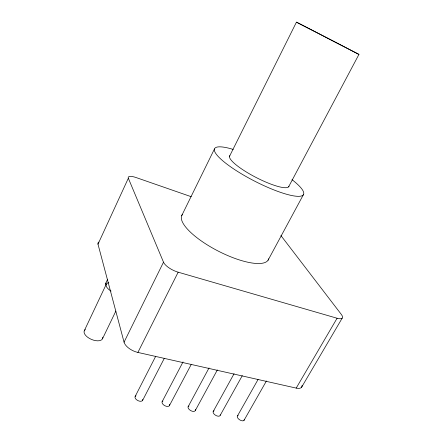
<?xml version="1.0" encoding="UTF-8"?>
<svg xmlns="http://www.w3.org/2000/svg" width="443" height="443" viewBox="0 0 443 443"><rect width="100%" height="100%" fill="white"/><g stroke="black" fill="none" stroke-linecap="round" stroke-linejoin="round"><path stroke-width="0.66" d="M229.507 156.329L296.45 22.15L319.121 33.74L358.952 54.406L288.626 186.808M302.071 385.443A11.468 4.951 32.5 0 1 296.206 388.101L137.895 352.434A12.67 6.352 25.6 0 1 124.057 342.179L97.992 244.187L128.337 178.236A10.482 3.073 24.6 0 1 136.079 177.543L191.188 196.692M105.589 283.603L107.632 279.278M84.236 330.871L106.193 284.367M102.643 338.474L115.872 311.047M181.674 215.724L214.451 148.97M124.057 342.179L163.506 262.178L128.337 178.236M137.895 352.434L178.164 272.185L337.095 318.24A11.834 3.854 31 0 0 341.331 314.436L280.923 235.576M135.148 396.491L155.726 356.222M142.629 400.367L164.292 358.348M162.127 401.723L183.02 361.948M169.47 405.528L191.149 364.606M188.109 406.763L209.024 367.945M268.048 260.24L303.339 194.798M195.319 410.5L217.352 369.933M213.144 411.619L234.07 373.72M220.221 415.29L242.277 375.653M237.509 415.866L258.059 379.49M244.015 420.352L266.437 380.969M296.206 388.101L337.095 318.24M301.478 387.431L342.151 318.212M358.935 54.411L296.445 22.161M102.765 337.212A9.962 5.072 23.2 0 1 91.258 339.332A9.962 5.072 23.2 0 1 85.333 329.559M111.071 291.117A10.172 4.469 24 0 1 108.823 282.706M142.762 399.365A4.214 2.387 26.9 0 1 137.69 400.511A4.214 2.387 26.9 0 1 136.007 395.782M169.486 404.337A4.137 2.298 28.6 0 1 164.907 405.766A4.137 2.298 28.6 0 1 162.908 401.015M195.324 409.509A4.07 2.204 30.1 0 1 190.728 410.622A4.07 2.204 30.1 0 1 188.978 405.987M220.276 414.847A4.009 2.121 31.4 0 1 215.364 415.141A4.009 2.121 31.4 0 1 214.102 410.788M244.259 419.466A3.959 2.032 32.6 0 1 239.591 419.787A3.959 2.032 32.6 0 1 238.151 415.473M106.071 284.777A3.345 1.467 23.7 0 1 106.198 283.027M288.969 186.187A33.308 6.994 27.3 0 1 256.01 177.433A33.308 6.994 27.3 0 1 229.817 155.698M292.003 179.664A50.031 10.521 27.3 0 1 287.895 194.615A50.031 10.521 27.3 0 1 223.671 161.562A50.031 10.521 27.3 0 1 233.201 149.402M268.691 258.828A48.614 15.206 27.2 0 1 218.094 251.02A48.614 15.206 27.2 0 1 182.45 214.412M97.992 244.187A10.189 3.981 23.5 0 1 98.85 242.077M178.164 272.185A13.135 4.978 26.1 0 1 163.506 262.178"/></g></svg>
